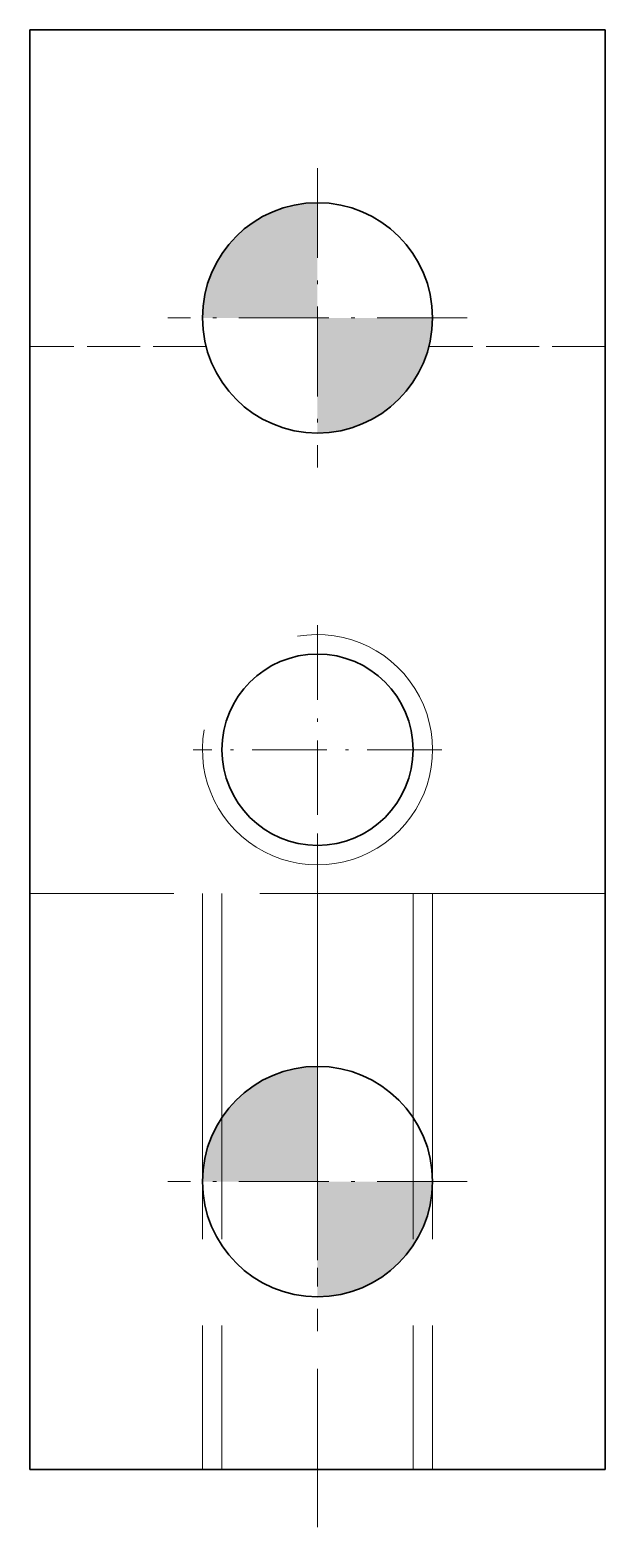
# Model space of a CAD drawing. Header units: inches. Extents: x 145300.6 to 145320.6, y -18754 to -18702.
import ezdxf

# ---------------------------------------------------------------- set-up
doc = ezdxf.new("R2010")
doc.units = ezdxf.units.IN
doc.header["$MEASUREMENT"] = 0
doc.linetypes.add('DASHDOT', pattern=[18.5, 12, -3, 0.5, -3])
doc.linetypes.add('DASHED', pattern=[15, 12, -3])
for name, color, linetype, lineweight in [('CENTER', 2, 'DASHDOT', 13), ('DIM', 2, 'CONTINUOUS', 20), ('DRAWING', 7, 'CONTINUOUS', 35), ('HIDDEN', 1, 'DASHED', 13)]:
    doc.layers.add(name, color=color, linetype=linetype, lineweight=lineweight)
doc.layers.add('JEE-DIM标注', color=8, linetype='CONTINUOUS')

# ---------------------------------------------------------------- blocks, each defined once
blk = doc.blocks.new('CadAider_销孔标记')
at = {"layer": 'DIM'}
h = blk.add_hatch(color=1, dxfattribs=at)
h.dxf.hatch_style = 1
h.paths.add_polyline_path([(0, 1, 0.414214), (-1, 0), (0, 0)])
h.paths.add_polyline_path([(1, 0), (0, 0), (0, -1, 0.414214)])

msp = doc.modelspace()

# ---------------------------------------------------------------- linework, layer by layer
at = {"layer": 'CENTER', "linetype": 'DASHDOT', "ltscale": 0.259999}
for p, q in [((145310.579, -18706.788), (145310.579, -18717.188)), ((145310.579, -18736.788), (145310.579, -18747.188))]:
    msp.add_line(p, q, dxfattribs=at)
at = {"layer": 'CENTER', "linetype": 'DASHDOT', "ltscale": 0.260001}
for p, q in [((145315.779, -18711.988), (145305.379, -18711.988)), ((145315.779, -18741.988), (145305.379, -18741.988))]:
    msp.add_line(p, q, dxfattribs=at)
at = {"layer": 'CENTER', "linetype": 'DASHDOT', "ltscale": 0.216028}
for p, q in [((145310.579, -18722.667), (145310.579, -18731.308)), ((145314.9, -18726.988), (145306.259, -18726.988))]:
    msp.add_line(p, q, dxfattribs=at)
at = {"layer": 'CENTER', "linetype": 'DASHDOT'}
msp.add_line((145310.579, -18729.988), (145310.579, -18753.988), dxfattribs=at)
at = {"layer": 'DRAWING'}
for p, q in [((145320.579, -18701.988), (145300.579, -18701.988)), ((145300.579, -18701.988), (145300.579, -18751.988)), ((145320.579, -18701.988), (145320.579, -18751.988)), ((145320.579, -18751.988), (145300.579, -18751.988))]:
    msp.add_line(p, q, dxfattribs=at)
for centre, radius in [((145310.579, -18711.988), 4), ((145310.579, -18726.988), 3.323), ((145310.579, -18741.988), 4)]:
    msp.add_circle(centre, radius, dxfattribs=at)
at = {"layer": 'DRAWING', "lineweight": 13}
msp.add_arc((145310.579, -18726.988), 4, 170, 100, dxfattribs=at)
at = {"layer": 'HIDDEN', "linetype": 'DASHED', "ltscale": 0.153175}
for p, q in [((145306.706, -18712.988), (145300.579, -18712.988)), ((145320.579, -18712.988), (145314.452, -18712.988))]:
    msp.add_line(p, q, dxfattribs=at)
at = {"layer": 'HIDDEN', "linetype": 'DASHED'}
for p, q in [((145320.579, -18731.988), (145300.579, -18731.988)), ((145306.579, -18731.988), (145306.579, -18751.988)), ((145306.579, -18731.988), (145306.579, -18751.988)), ((145306.579, -18731.988), (145306.579, -18751.988)), ((145306.579, -18731.988), (145306.579, -18751.988)), ((145307.256, -18731.988), (145307.256, -18751.988)), ((145307.256, -18731.988), (145307.256, -18751.988)), ((145313.903, -18731.988), (145313.903, -18751.988)), ((145313.903, -18731.988), (145313.903, -18751.988)), ((145314.579, -18731.988), (145314.579, -18751.988)), ((145314.579, -18731.988), (145314.579, -18751.988)), ((145314.579, -18731.988), (145314.579, -18751.988)), ((145314.579, -18731.988), (145314.579, -18751.988))]:
    msp.add_line(p, q, dxfattribs=at)

# ---------------------------------------------------------------- block references
at = {"layer": 'JEE-DIM标注', "color": 3, "xscale": 4, "yscale": 4, "zscale": 4}
for p in [(145310.579, -18711.988), (145310.579, -18741.988)]:
    msp.add_blockref('CadAider_销孔标记', p, dxfattribs=at)

doc.saveas('drawing.dxf')
